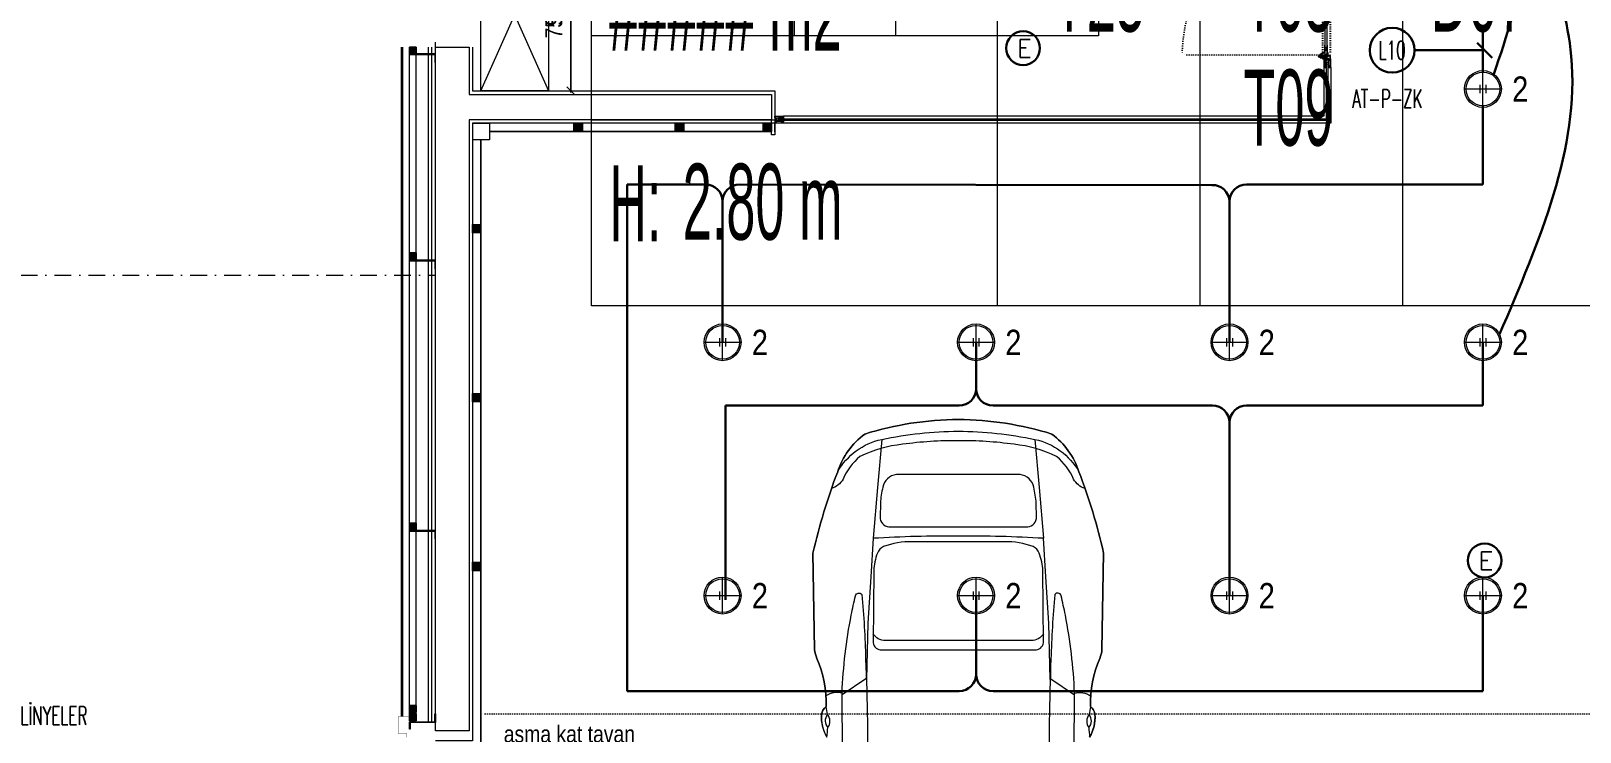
# Model space of a CAD drawing. Extents: x -9058 to 11890, y 0 to 7444.
# Drawn here: x 1526 to 2443, y 2310 to 2725 of the extents above; entities that cross this region are included whole.
import ezdxf
from ezdxf.enums import TextEntityAlignment as Align

# ---------------------------------------------------------------- set-up
doc = ezdxf.new("R2010")
doc.units = 0
doc.header["$LTSCALE"] = 10
doc.header["$MEASUREMENT"] = 0
doc.linetypes.add('DASHDOT', pattern=[1, 0.5, -0.25, 0, -0.25])
doc.linetypes.add('DOT2', pattern=[0.125, 0, -0.125])
doc.layers.get('0').update_dxf_attribs({"color": 9, "lineweight": 9})
for name, color, linetype, lineweight in [('00', 9, 'Continuous', 9), ('04', 9, 'Continuous', 9), ('05', 9, 'Continuous', 9), ('06C', 9, 'Continuous', 9), ('06D', 9, 'Continuous', 9), ('07K', 8, 'Continuous', 9), ('10', 9, 'Continuous', 9), ('14', 9, 'Continuous', 9), ('15', 9, 'Continuous', 9), ('20', 9, 'DOT2', 9), ('21', 9, 'Continuous', 9), ('21_mahal200', 9, 'Continuous', 9), ('21_mahal200 @ 10 (1)', 9, 'Continuous', 9), ('21_mahal200 @ 10 (2)', 9, 'Continuous', 9), ('21_mahal200 @ 20', 9, 'Continuous', 9), ('24', 9, 'DASHDOT', 9), ('31', 9, 'Continuous', 9), ('33', 9, 'BATTING', 9), ('40A', 9, 'Continuous', 9), ('E-ACİL AYDINLATMA KİTİ', 7, 'Continuous', 30), ('E-KABLO', 7, 'Continuous', 30), ('E-LİNYE', 7, 'Continuous', 30), ('E-YAZI', 7, 'Continuous', 30)]:
    doc.layers.add(name, color=color, linetype=linetype, lineweight=lineweight)
doc.styles.add('Arial', font='arial.ttf', dxfattribs={"height": 2.5})
doc.styles.add('E-YAZI', font='txttw.shx')
doc.styles.add('MuuM_TEXT-STANDART', font='ARIALN.TTF')
doc.linetypes.add('BATTING', pattern='A,0.0001,-0.1,[134,ltypeshp.shx,S=0.1,R=0,X=-0.1,Y=0],-0.2,[134,ltypeshp.shx,S=0.1,R=180,X=0.1,Y=0],-0.1', length=0.4001)
doc.dimstyles.new('MuuM_DIM50', dxfattribs={"dimscale": 5, "dimtxt": 2, "dimasz": 1, "dimexe": 1, "dimexo": 1, "dimgap": 1, "dimtad": 1, "dimdec": 1, "dimrnd": 1, "dimdsep": 46, "dimtxsty": 'MuuM_TEXT-STANDART', "dimblk": 'ARCHTICK', "dimcen": 0, "dimdle": 0.2, "dimclrd": 256, "dimclre": 256, "dimclrt": 256, "dimadec": 0, "dimazin": 0, "dimtfac": 5, "dimtdec": 1, "dimtix": 1, "dimtmove": 2, "dimatfit": 3, "dimldrblk": 'DOT', "dimfxl": 5, "dimfxlon": 1, "dimtolj": 1, "dimlwd": -1, "dimlwe": -1, "dimarcsym": 0})
pattern_1 = [(45, (2570.65514, 4846.53629), (0.0883883476, -0.0883883476), []), (315, (2570.65514, 4846.53629), (-0.0883883476, -0.0883883476), [])]
pattern_2 = [(225, (-443.83561, -5283.68798), (-0.0883883476, 0.0883883476), []), (135, (-443.83561, -5283.68798), (0.0883883476, 0.0883883476), [])]

# ---------------------------------------------------------------- blocks, each defined once
blk = doc.blocks.new('p-s-profil')
at = {"layer": '10'}
blk.add_lwpolyline([(9, 15.3), (4.6, 15.3), (4.6, 0.4), (0, 0.4), (0, 0), (5, 0), (5, 14.9), (9, 14.9), (9, 15.3)], dxfattribs=at)
blk.add_lwpolyline([(9, 15.3), (4.6, 15.3), (4.6, 0.4), (0, 0.4), (0, 0), (5, 0), (5, 14.9), (9, 14.9), (9, 15.3)], dxfattribs=at)
blk = doc.blocks.new('p-kutu_profil_40x40')
h = blk.add_hatch(color=256)
h.dxf.hatch_style = 1
h.paths.add_polyline_path([(0, 0), (4, 0), (4, 4), (0, 4)])
h = blk.add_hatch(color=255)
h.dxf.hatch_style = 1
h.paths.add_polyline_path([(0, 0), (4, 0), (4, 4), (0, 4)])
blk.add_lwpolyline([(0, 0), (4, 0), (4, 4), (0, 4)], close=True)
at = {"layer": '10'}
for points in [[(0, 4), (4, 4), (4, 0), (0, 0)], [(0, 4), (4, 4), (4, 0), (0, 0)], [(0, 0), (4, 0), (4, 4), (0, 4)], [(0.3, 3.7), (3.7, 3.7), (3.7, 0.3), (0.3, 0.3)], [(0.3, 3.7), (3.7, 3.7), (3.7, 0.3), (0.3, 0.3)]]:
    blk.add_lwpolyline(points, close=True, dxfattribs=at)
blk = doc.blocks.new('prf-10x10')
h = blk.add_hatch(color=255)
h.dxf.hatch_style = 1
h.paths.add_polyline_path([(-5, -5), (5, -5), (5, 5), (-5, 5)])
at = {"layer": '10'}
blk.add_lwpolyline([(-5, -5), (5, -5), (5, 5), (-5, 5)], close=True, dxfattribs=at)
blk = doc.blocks.new('prs-plan')
for points in [[(-1555, -777.4, 0.155977), (-1420.4, -808.8, 0.222022), (-1375, -782.2, -0.111291), (-1089.2, -837.1, 0.080758), (-1037.3, -850.4), (-465.7, -860, 0.035069), (16.3, -713.9, 0.153936), (239.3, -553.8, 0.073985), (325.1, 0, 0.073985), (239.3, 553.8, 0.153936), (16.3, 713.9, 0.035069), (-465.7, 860), (-1037.3, 850.4, 0.080758), (-1089.2, 837.1, -0.111291), (-1375, 782.2, 0.222022), (-1420.4, 808.8, 0.155977), (-1555, 777.4)], [(-1555, 777.4, -0.153464), (-1422.6, 808.9, -0.231444), (-1375, 782.2, 0.111291), (-1089.2, 837.1, -0.080758), (-1037.3, 850.4), (-465.7, 860, -0.035069), (16.3, 713.9, -0.153936), (239.3, 553.8, -0.073985), (325.1, 0, -0.073985), (239.3, -553.8, -0.153936), (16.3, -713.9, -0.035069), (-465.7, -860), (-1037.3, -850.4, -0.080758), (-1089.2, -837.1, 0.111291), (-1375, -782.2, -0.231444), (-1422.6, -808.9, -0.153464), (-1555, -777.4)], [(-1294.7, 687.7, 0.192613), (-1310.8, 783.2, 0.192613)], [(-84.1, -750.5, -0.178742), (-28.1, -681.8, 0.128631), (105.3, -582, 0.089194), (178.3, -330, 0.036776), (199.5, 0, 0.036776), (178.3, 330, 0.089194), (105.3, 582, 0.128631), (-28.1, 681.8, -0.178742), (-84.1, 750.5)], [(-3666.8, 712.8, 0.101535), (-3803.8, 461.2, 0.52292), (-3740.6, 381, 0.007101), (-2397.4, 617.9, -0.204495), (-2221.7, 691.9), (-1644.4, 685), (-1294.7, 687.7, -0.038718), (-832.6, 633.5, -0.010841), (-718.2, 608.4, -0.648), (-711.3, 570.7, -0.015753), (-1092.1, 548.4, -0.014486), (-1828.8, 538.6, -0.071916), (-1933.3, 566.2), (-2221.7, 691.9)], [(16.3, 713.9, -0.211518), (207.8, 453.3, -0.047818), (256.3, 0, -0.047818), (207.8, -453.3, -0.211518), (16.3, -713.9, -0.211518)], [(-1213.9, -544.2), (-880.1, -536.2), (-607.1, -518.5), (-378.4, -503.6, 0.016855), (-365, 0, 0.016855), (-378.4, 503.6), (-607.1, 518.5), (-880.1, 536.2), (-1213.9, 544.2)], [(-943.1, -504.1, -0.278411), (-984.1, -431.5), (-984.1, 0), (-984.1, 431.5, -0.278411), (-943.1, 504.1)], [(-3666.8, -712.8, -0.101535), (-3803.8, -461.2, -0.52292), (-3740.6, -381, -0.007101), (-2397.4, -617.9, 0.204495), (-2221.7, -691.9), (-1644.4, -685), (-1294.7, -687.7, 0.038718), (-832.6, -633.5, 0.010841), (-718.2, -608.4, 0.648), (-711.3, -570.7, 0.015753), (-1092.1, -548.4, 0.014486), (-1828.8, -538.6, 0.071916), (-1933.3, -566.2), (-2221.7, -691.9)], [(-1294.7, -687.7, -0.192613), (-1310.8, -783.2, -0.192613)]]:
    blk.add_lwpolyline(points, format="xyb")
for points in [[(-1210.5, 548), (-1304.6, 687.6)], [(207.8, 453.3), (-76.7, 479), (-378.4, 503.6)], [(207.8, -453.3), (-76.7, -479), (-378.4, -503.6)], [(-1210.5, -548), (-1304.6, -687.6)]]:
    blk.add_lwpolyline(points)
for points in [[(-1039.1, 0), (-1039.1, -452.2, 0.388823), (-996.4, -504.6), (-570.6, -500.5, 0.078172), (-465.5, -478.7, 0.196108), (-427.3, -443.2, 0.096829), (-398.6, -274.1), (-398.6, 0), (-398.6, 274.1, 0.096829), (-427.3, 443.2, 0.196108), (-465.5, 478.7, 0.078172), (-570.6, 500.5), (-996.4, 504.6, 0.388823), (-1039.1, 452.2)], [(-309.7, 0), (-309.7, -410.9, 0.407574), (-250.3, -462.8), (-171.2, -461.4, 0.03281), (-75.8, -447.1, 0.311096), (0, -366.2), (0, 0), (0, 366.2, 0.311096), (-75.8, 447.1, 0.03281), (-171.2, 461.4), (-250.3, 462.8, 0.407574), (-309.7, 410.9)]]:
    blk.add_lwpolyline(points, format="xyb", close=True)
for centre, radius, start, end in [((-1479.8, 1336.7), 564.3, 262.33426, 268.06139), ((-1458.7, 725.7), 61.9, 53.33997, 130.5245), ((-1461.9, 820), 60, 231.90676, 311.95772), ((-1479.8, 1336.7), 564.3, 275.8996, 280.69871), ((-1479.8, -1336.7), 564.3, 91.93861, 97.66574), ((-1461.9, -820), 60, 48.04228, 128.09324), ((-1458.7, -725.7), 61.9, 229.4755, 306.66003), ((-1479.8, -1336.7), 564.3, 79.30129, 84.1004)]:
    blk.add_arc(centre, radius, start, end)
blk = doc.blocks.new('g-kapı kolu-p')
for points in [[(-5, 0.5), (5, 0.5), (5, 1.5), (-5, 1.5)], [(-2.65, 1.5), (2.65, 1.5), (2.65, 2.41), (-2.65, 2.41)], [(-5, -1.5), (5, -1.5), (5, -0.5), (-5, -0.5)], [(-2.65, -1.5), (2.65, -1.5), (2.65, -2.41), (-2.65, -2.41)]]:
    blk.add_lwpolyline(points, close=True)
for points in [[(11.85, 8.21), (-0.95, 8.21), (-0.95, 2.41), (0.95, 2.41), (0.95, 6.31), (11.85, 6.31), (11.85, 8.21)], [(11.85, -8.21), (-0.95, -8.21), (-0.95, -2.41), (0.95, -2.41), (0.95, -6.31), (11.85, -6.31), (11.85, -8.21)]]:
    blk.add_lwpolyline(points)
blk = doc.blocks.new('k-cambölme-kapı-p')
at = {"layer": '10'}
h = blk.add_hatch(dxfattribs=at)
h.set_pattern_fill('NET', color=256, angle=135, style=0)
h.set_pattern_definition([(135, (3753.7029, 560.85184), (-0.0883883476, -0.0883883476), []), (225, (3753.7029, 560.85184), (0.0883883476, -0.0883883476), [])])
h.paths.add_polyline_path([(2.08, -0.06), (2.08, 0.02), (2.07, 0.04), (2.05, 0.07), (2.01, 0.09), (1.98, 0.1), (1.97, 0.1), (1.97, -0.29), (1.94, -0.29), (1.94, -0.43), (1.88, -0.49), (1.67, -0.49), (1.82, -0.29), (1.73, -0.29), (1.53, -0.5), (1.44, -0.5), (1.62, -0.32), (1.62, -0.29), (1.51, -0.29), (1.34, -0.42), (1.32, -0.44), (1.3, -0.48), (1.29, -0.51), (1.26, -0.57), (1.26, -0.31), (1.32, -0.29), (1.23, -0.29), (1.23, -0.53), (1.23, -0.59), (1.24, -0.62), (1.26, -0.64), (3.47, -0.64), (3.47, -0.58), (3.38, -0.35), (3.38, -0.3), (3.42, -0.25), (3.42, -0.2), (3.38, -0.16), (2.73, -0.16), (2.74, -0.2), (2.91, -0.2, -1), (2.91, -0.25)])
h.paths.add_polyline_path([(2.05, -0.18), (2.05, -0.21), (2.08, -0.23), (2.11, -0.24), (2.15, -0.25), (2.95, -0.27), (2.92, -0.29), (2.55, -0.29), (2.54, -0.31), (2.52, -0.33), (2.5, -0.34), (2.48, -0.34), (2.46, -0.34), (2.44, -0.32), (2.42, -0.3), (2.08, -0.3), (1.99, -0.11), (1.99, -0.07), (2.05, -0.07)], flags=16)
h.paths.add_polyline_path([(2.41, -0.34), (2.51, -0.5), (2.08, -0.5), (2.08, -0.34)], flags=16)
h.paths.add_polyline_path([(2.55, -0.33), (2.89, -0.33), (2.94, -0.33), (3.28, -0.34, 0.166992), (3.34, -0.55), (2.72, -0.55), (2.55, -0.36)], flags=16)
h.paths.add_polyline_path([(3.02, -0.22), (3.02, -0.2), (3.33, -0.2, 0.10606), (3.29, -0.33), (3.01, -0.27)], flags=16)
h = blk.add_hatch(dxfattribs=at)
h.set_pattern_fill('NET', color=256, angle=135, style=0)
h.set_pattern_definition([(45, (474.94443, 2280.71206), (0.0883883476, -0.0883883476), []), (315, (474.94443, 2280.71206), (-0.0883883476, -0.0883883476), [])])
h.paths.add_polyline_path([(87.27, -0.16), (87.26, -0.2), (87.09, -0.2, 1), (87.09, -0.25), (87.92, -0.25), (87.92, -0.01), (87.93, 0.03), (87.96, 0.05), (88, 0.07), (88.03, 0.07), (88.03, -0.29), (88.06, -0.29), (88.06, -0.43), (88.12, -0.49), (88.33, -0.49), (88.18, -0.29), (88.27, -0.29), (88.47, -0.5), (88.56, -0.5), (88.38, -0.32), (88.38, -0.29), (88.49, -0.29), (88.66, -0.42), (88.68, -0.44), (88.7, -0.48), (88.71, -0.51), (88.74, -0.57), (88.74, -0.31), (88.68, -0.29), (88.77, -0.29), (88.77, -0.53), (88.77, -0.59), (88.76, -0.62), (88.74, -0.64), (86.53, -0.64), (86.53, -0.58), (86.62, -0.35), (86.62, -0.3), (86.58, -0.25), (86.58, -0.2), (86.62, -0.16)])
h.paths.add_polyline_path([(87.28, -0.55), (87.45, -0.36), (87.45, -0.33), (87.11, -0.33), (87.06, -0.33), (87.03, -0.31), (86.99, -0.27), (86.98, -0.22), (86.98, -0.2), (86.67, -0.2, -0.292264), (86.66, -0.55)], flags=16)
h.paths.add_polyline_path([(87.48, -0.51), (87.59, -0.51), (87.53, -0.43)], flags=16)
h.paths.add_polyline_path([(87.56, -0.4), (87.69, -0.5), (87.92, -0.5), (87.92, -0.34), (87.59, -0.34)], flags=16)
h.paths.add_polyline_path([(87.62, -0.53), (87.71, -0.62), (87.71, -0.53)], flags=16)
for points in [[(1.97, -0.29), (1.97, 2.13), (2.05, 2.13), (2.05, 2.28, 0.414214), (1.89, 2.44), (0.08, 2.44, 0.414214), (0, 2.36), (0, -2.36, 0.414214), (0.08, -2.44), (2.05, -2.44), (2.05, -2.25), (2.05, -2.23), (2.05, -2.23), (2.05, -2.23), (2.05, -2.23), (2.05, -2.23), (2.05, -0.89)], [(88.03, -0.29), (88.03, 2.13), (87.95, 2.13), (87.95, 2.28, -0.414214), (88.11, 2.44), (89.92, 2.44, -0.414214), (90, 2.36), (90, -2.36, -0.414214), (89.92, -2.44), (87.95, -2.44), (87.95, -2.25), (87.95, -2.23), (87.95, -2.23), (87.95, -2.23), (87.95, -2.23), (87.95, -2.23), (87.95, -0.89)], [(1.51, -0.29), (1.34, -0.42), (1.32, -0.44), (1.3, -0.48), (1.29, -0.51), (1.26, -0.57), (1.26, -0.31), (1.32, -0.29), (1.23, -0.29), (1.23, -0.53), (1.23, -0.59), (1.24, -0.62), (1.26, -0.64), (3.47, -0.64), (3.47, -0.58), (3.38, -0.35), (3.38, -0.3), (3.42, -0.25), (3.42, -0.2), (3.38, -0.16), (2.73, -0.16), (2.74, -0.2), (2.91, -0.2, -1), (2.91, -0.25, -1)], [(88.49, -0.29), (88.66, -0.42), (88.68, -0.44), (88.7, -0.48), (88.71, -0.51), (88.74, -0.57), (88.74, -0.31), (88.68, -0.29), (88.77, -0.29), (88.77, -0.53), (88.77, -0.59), (88.76, -0.62), (88.74, -0.64), (86.53, -0.64), (86.53, -0.58), (86.62, -0.35), (86.62, -0.3), (86.58, -0.25), (86.58, -0.2), (86.62, -0.16), (87.27, -0.16), (87.26, -0.2), (87.09, -0.2, 1), (87.09, -0.25, 1)], [(86.66, -0.55), (87.28, -0.55), (87.45, -0.36), (87.45, -0.33), (87.11, -0.33), (87.06, -0.33), (87.03, -0.31), (86.99, -0.27), (86.98, -0.22), (86.98, -0.2), (86.67, -0.2, 1)]]:
    blk.add_lwpolyline(points, format="xyb", dxfattribs=at)
for points in [[(1.82, 2.27), (0.16, 2.27), (0.16, 2.03), (0.38, 2.03), (0.38, 1.92), (0.22, 1.92), (0.22, 1.16), (0.35, 1.16), (0.35, -0.41), (0.22, -0.41), (0.22, -1.23), (0.36, -1.23), (0.36, -1.38), (0.16, -1.38), (0.16, -2.24), (1.82, -2.24), (1.82, -1.72), (1.62, -1.72), (1.62, -1.58), (1.82, -1.58), (1.82, -1.37), (1.61, -1.37), (1.61, -1.24), (1.74, -1.24), (1.74, -0.85), (1.06, -0.85), (1.06, -0.13), (1.5, -0.13), (1.5, 1.92), (1.57, 2.03), (1.82, 2.03), (1.82, 2.27)], [(0.69, 3.63), (0.69, 2.44)], [(0.69, 2.27), (0.69, -0.24), (1.06, -0.24)], [(1.06, 2.44), (1.06, 2.86)], [(1.06, -0.13), (1.06, 2.27)], [(1.5, 1.92), (1.06, 1.92)], [(1.17, 1.92), (1.17, -0.13)], [(2.91, -0.25), (2.08, -0.06), (2.08, 0.02), (2.07, 0.04), (2.05, 0.07), (2.01, 0.09), (1.98, 0.1), (1.97, 0.1)], [(3.84, 0.88), (2.63, 3.22)], [(4.07, 1.27), (2.67, 3.99)], [(8.14, 0.88), (8.14, 1.27), (4.07, 1.27)], [(5.3, 0.88), (5.3, -0.16)], [(5.5, 1.27), (5.77, 0.97), (5.77, 0.88)], [(5.59, 0.88), (5.59, -0.16)], [(6.76, 1.27), (6.49, 0.97), (6.49, 0.88)], [(6.67, 0.88), (6.67, -0.16)], [(6.96, 0.88), (6.96, -0.16)], [(87.09, -0.25), (87.92, -0.25), (87.92, -0.01), (87.93, 0.03), (87.96, 0.05), (88, 0.07), (88.03, 0.07)], [(88.18, 2.27), (89.84, 2.27), (89.84, 2.03), (89.62, 2.03), (89.62, 1.92), (89.78, 1.92), (89.78, 1.16), (89.65, 1.16), (89.65, -0.41), (89.78, -0.41), (89.78, -1.23), (89.64, -1.23), (89.64, -1.38), (89.84, -1.38), (89.84, -2.24), (88.18, -2.24), (88.18, -1.72), (88.38, -1.72), (88.38, -1.58), (88.18, -1.58), (88.18, -1.37), (88.39, -1.37), (88.39, -1.24), (88.26, -1.24), (88.26, -0.85), (88.94, -0.85), (88.94, -0.13), (88.5, -0.13), (88.5, 1.92), (88.43, 2.03), (88.18, 2.03), (88.18, 2.27)], [(2.05, -0.89), (3.59, -0.89), (3.59, -0.64), (1.23, -0.64), (1.23, -0.29), (1.97, -0.29)], [(1.62, -0.29), (1.62, -0.32), (1.44, -0.5), (1.53, -0.5), (1.73, -0.29)], [(1.82, -0.29), (1.67, -0.49), (1.88, -0.49), (1.94, -0.43), (1.94, -0.29)], [(3.34, -0.55), (2.72, -0.55), (2.55, -0.36), (2.55, -0.33), (2.89, -0.33), (2.94, -0.33)], [(3.28, -0.34), (3.28, -0.34), (2.94, -0.33)], [(3.01, -0.27), (3.02, -0.22), (3.02, -0.2), (3.33, -0.2)], [(3.01, -0.27), (3.29, -0.33), (3.29, -0.33)], [(4.06, -0.16), (4.06, -0.55), (8.14, -0.55)], [(8.14, -0.55), (8.14, -0.16)], [(87.95, -0.89), (86.41, -0.89), (86.41, -0.64), (88.77, -0.64), (88.77, -0.29), (88.03, -0.29)], [(87.59, -0.51), (87.53, -0.43), (87.48, -0.51), (87.59, -0.51)], [(88.18, -0.29), (88.33, -0.49), (88.12, -0.49), (88.06, -0.43), (88.06, -0.29)], [(88.38, -0.29), (88.38, -0.32), (88.56, -0.5), (88.47, -0.5), (88.27, -0.29)]]:
    blk.add_lwpolyline(points, dxfattribs=at)
at = {"layer": '10', "linetype": 'DASHDOT', "ltscale": 0.05}
for points in [[(3.22, 3.63), (0.2, 3.63)], [(1.71, 2.14), (1.71, 4.9)], [(6.13, 1.44), (6.13, -0.55)]]:
    blk.add_lwpolyline(points, dxfattribs=at)
at = {"layer": '10'}
for points in [[(1.99, -0.07), (2.05, -0.07), (2.05, -0.18), (2.05, -0.21), (2.08, -0.23), (2.11, -0.24), (2.15, -0.25), (2.95, -0.27), (2.92, -0.29), (2.55, -0.29), (2.54, -0.31), (2.52, -0.33), (2.5, -0.34), (2.48, -0.34), (2.46, -0.34), (2.44, -0.32), (2.42, -0.3), (2.08, -0.3), (1.99, -0.11)], [(2.08, -0.5), (2.08, -0.34), (2.41, -0.34), (2.51, -0.5), (2.51, -0.5)], [(87.92, -0.5), (87.92, -0.34), (87.59, -0.34), (87.56, -0.4), (87.69, -0.5)], [(87.62, -0.53), (87.71, -0.53), (87.71, -0.62)]]:
    blk.add_lwpolyline(points, close=True, dxfattribs=at)
blk.add_circle((1.71, 3.65), 1.02, dxfattribs=at)
for centre, start, end in [((3.6, -0.37), 176.14303, 214.06492), ((3.6, -0.37), 148.89788, 173.11441), ((86.4, -0.37), 325.93508, 31.10212)]:
    blk.add_arc(centre, 0.322, start, end, dxfattribs=at)
at = {"layer": '15', "linetype": 'DOT2'}
blk.add_lwpolyline([(2.48, 0.36), (2.48, 85.36)], dxfattribs=at)
at = {"layer": '15'}
blk.add_lwpolyline([(2.58, 0.88), (87.42, 0.88), (87.52, 0.78), (87.52, -0.05), (87.42, -0.16), (2.58, -0.16), (2.58, -0.16), (2.48, -0.05), (2.48, 0.78), (2.58, 0.88)], dxfattribs=at)
at = {"layer": '15', "linetype": 'DOT2'}
blk.add_arc((2.48, 0.36), 85.04, 0, 90, dxfattribs=at)
at = {"layer": '20'}
for p, q in [((87.95, 2.43), (2.05, 2.43)), ((87.95, 2.13), (2.05, 2.13)), ((87.95, -2.23), (2.05, -2.23)), ((87.95, -2.44), (2.05, -2.44))]:
    blk.add_line(p, q, dxfattribs=at)
at = {"layer": '06C', "xscale": -1}
blk.add_blockref('g-kapı kolu-p', (79.64, 0.38), dxfattribs=at)
blk = doc.blocks.new('0a_roomno2')
blk.add_lwpolyline([(30, -16), (0, -16), (0, 0), (30, 0)], close=True)
for points in [[(0, 0), (30, 0)], [(0, -5), (30, -5)], [(12, -5), (12, -16)], [(18, -5), (18, -16)], [(24, -5), (24, -16)], [(12, -10.5), (0, -10.5)]]:
    blk.add_lwpolyline(points)
at = {"layer": '40A'}
blk.add_lwpolyline([(0, 0), (30, 0)], dxfattribs=at)
at = {"style": 'MuuM_TEXT-STANDART', "width": 0.6}
blk.add_text('H:', height=2.25, dxfattribs=at).set_placement((0.525, -12.962), align=Align.MIDDLE_LEFT)
at = {"style": 'Arial'}
blk.add_attdef('ODANO', (0, 1.505), '', height=3, dxfattribs=at)
blk.add_attdef('MEKANADI', text='', height=3, dxfattribs=at).set_placement((0.525, -4.75), align=Align.BOTTOM_LEFT)
at = {"style": 'MuuM_TEXT-STANDART', "width": 0.6}
for tag, p in [('YER01', (15, -7)), ('TAVAN01', (20.625, -7)), ('DUVAR01', (26.25, -7)), ('YER02', (15, -10.375)), ('TAVAN02', (20.625, -10.375)), ('DUVAR02', (26.25, -10.375)), ('YER03', (15, -13.75)), ('TAVAN03', (20.625, -13.75)), ('DUVAR03', (26.25, -13.75))]:
    blk.add_attdef(tag, text='', height=2.25, dxfattribs=at).set_placement(p, align=Align.MIDDLE_CENTER)
at = {"style": 'MuuM_TEXT-STANDART'}
blk.add_attdef('M2', text='', height=2.25, dxfattribs=at).set_placement((1.323, -7.805), align=Align.MIDDLE_LEFT)
at = {"style": 'MuuM_TEXT-STANDART', "width": 0.6}
blk.add_attdef('TEMIZTAVANYUKSEKLIGI', text='', height=2.25, dxfattribs=at).set_placement((2.7, -13.162), align=Align.MIDDLE_LEFT)
blk = doc.blocks.new('*U640')
at = {"layer": '21_mahal200 @ 10 (1)'}
ref = blk.add_blockref('0a_roomno2', (1857.47, 2882.62), dxfattribs=dict(at, xscale=10, yscale=10, zscale=10))
ref.add_attrib('ODANO', ' PRS-ZK-12', (1857.47, 2900.17), dxfattribs={"layer": '0', "height": 30, "style": 'Arial'})
ref.add_attrib('MEKANADI', 'SER.DAN.ODASI', dxfattribs={"layer": '0', "height": 30, "style": 'Arial', "width": 0.8}).set_placement((1862.72, 2837.62), align=Align.BOTTOM_LEFT)
ref.add_attrib('M2', '##### m2', dxfattribs={"layer": '0', "height": 22.5, "style": 'MuuM_TEXT-STANDART', "width": 0.6}).set_placement((1862.72, 2809.5), align=Align.MIDDLE_LEFT)
ref.add_attrib('TEMIZTAVANYUKSEKLIGI', '2.80 m', dxfattribs={"layer": '0', "height": 22.5, "style": 'MuuM_TEXT-STANDART', "width": 0.6}).set_placement((1884.47, 2753.5), align=Align.MIDDLE_LEFT)
ref.add_attrib('YER01', 'Y25', dxfattribs={"layer": '0', "height": 22.5, "style": 'MuuM_TEXT-STANDART', "width": 0.6}).set_placement((2007.47, 2815.12), align=Align.MIDDLE_CENTER)
ref.add_attrib('TAVAN01', 'T05', dxfattribs={"layer": '0', "height": 22.5, "style": 'MuuM_TEXT-STANDART', "width": 0.6}).set_placement((2063.72, 2815.12), align=Align.MIDDLE_CENTER)
ref.add_attrib('DUVAR01', 'D07', dxfattribs={"layer": '0', "height": 22.5, "style": 'MuuM_TEXT-STANDART', "width": 0.6}).set_placement((2119.97, 2815.12), align=Align.MIDDLE_CENTER)
ref.add_attrib('TAVAN02', 'T09', dxfattribs={"layer": '0', "height": 22.5, "style": 'MuuM_TEXT-STANDART', "width": 0.6}).set_placement((2063.72, 2781.37), align=Align.MIDDLE_CENTER)
at = {"layer": '21_mahal200 @ 10 (2)'}
ref = blk.add_blockref('0a_roomno2', (1857.47, 2882.62), dxfattribs=dict(at, xscale=10, yscale=10, zscale=10))
ref.add_attrib('ODANO', ' PRS-ZK-12', (1857.47, 2900.17), dxfattribs={"layer": '0', "height": 30, "style": 'Arial'})
ref.add_attrib('MEKANADI', 'SER.DAN.ODASI', dxfattribs={"layer": '0', "height": 30, "style": 'Arial', "width": 0.8}).set_placement((1862.72, 2837.62), align=Align.BOTTOM_LEFT)
ref.add_attrib('M2', '##### m2', dxfattribs={"layer": '0', "height": 22.5, "style": 'MuuM_TEXT-STANDART', "width": 0.6}).set_placement((1862.72, 2809.5), align=Align.MIDDLE_LEFT)
ref.add_attrib('TEMIZTAVANYUKSEKLIGI', '2.80 m', dxfattribs={"layer": '0', "height": 22.5, "style": 'MuuM_TEXT-STANDART', "width": 0.6}).set_placement((1884.47, 2753.5), align=Align.MIDDLE_LEFT)
ref.add_attrib('YER01', 'Y25', dxfattribs={"layer": '0', "height": 22.5, "style": 'MuuM_TEXT-STANDART', "width": 0.6}).set_placement((2007.47, 2815.12), align=Align.MIDDLE_CENTER)
ref.add_attrib('TAVAN01', 'T05', dxfattribs={"layer": '0', "height": 22.5, "style": 'MuuM_TEXT-STANDART', "width": 0.6}).set_placement((2063.72, 2815.12), align=Align.MIDDLE_CENTER)
ref.add_attrib('DUVAR01', 'D07', dxfattribs={"layer": '0', "height": 22.5, "style": 'MuuM_TEXT-STANDART', "width": 0.6}).set_placement((2119.97, 2815.12), align=Align.MIDDLE_CENTER)
ref.add_attrib('TAVAN02', 'T09', dxfattribs={"layer": '0', "height": 22.5, "style": 'MuuM_TEXT-STANDART', "width": 0.6}).set_placement((2063.72, 2781.37), align=Align.MIDDLE_CENTER)
at = {"layer": '21_mahal200 @ 20'}
ref = blk.add_blockref('0a_roomno2', (1857.47, 2882.62), dxfattribs=dict(at, xscale=20, yscale=20, zscale=20))
ref.add_attrib('ODANO', ' PRS-ZK-12', (1857.47, 2917.72), dxfattribs={"layer": '0', "height": 60, "style": 'Arial'})
ref.add_attrib('MEKANADI', 'SER.DAN.ODASI', dxfattribs={"layer": '0', "height": 60, "style": 'Arial', "width": 0.8}).set_placement((1867.97, 2792.62), align=Align.BOTTOM_LEFT)
ref.add_attrib('M2', '##### m2', dxfattribs={"layer": '0', "height": 45, "style": 'MuuM_TEXT-STANDART', "width": 0.6}).set_placement((1867.97, 2736.37), align=Align.MIDDLE_LEFT)
ref.add_attrib('TEMIZTAVANYUKSEKLIGI', '2.80 m', dxfattribs={"layer": '0', "height": 45, "style": 'MuuM_TEXT-STANDART', "width": 0.6}).set_placement((1911.47, 2624.38), align=Align.MIDDLE_LEFT)
ref.add_attrib('YER01', 'Y25', dxfattribs={"layer": '0', "height": 45, "style": 'MuuM_TEXT-STANDART', "width": 0.6}).set_placement((2157.47, 2747.62), align=Align.MIDDLE_CENTER)
ref.add_attrib('TAVAN01', 'T05', dxfattribs={"layer": '0', "height": 45, "style": 'MuuM_TEXT-STANDART', "width": 0.6}).set_placement((2269.97, 2747.62), align=Align.MIDDLE_CENTER)
ref.add_attrib('DUVAR01', 'D07', dxfattribs={"layer": '0', "height": 45, "style": 'MuuM_TEXT-STANDART', "width": 0.6}).set_placement((2382.47, 2747.62), align=Align.MIDDLE_CENTER)
ref.add_attrib('TAVAN02', 'T09', dxfattribs={"layer": '0', "height": 45, "style": 'MuuM_TEXT-STANDART', "width": 0.6}).set_placement((2269.97, 2680.12), align=Align.MIDDLE_CENTER)
blk = doc.blocks.new('AKS')
at = {"layer": '24', "ltscale": 2}
blk.add_lwpolyline([(1077.4, 2565.87), (1745.06, 2565.87)], dxfattribs=at)
blk = doc.blocks.new('zazazas')
at = {"layer": '05'}
for points in [[(1478.24, 2878.15), (1518.24, 2878.15), (1518.24, 2788.15), (1478.24, 2788.15)], [(1478.24, 2788.15), (1518.24, 2788.15), (1518.24, 2698.15), (1478.24, 2698.15)]]:
    blk.add_lwpolyline(points, close=True, dxfattribs=at)
for points in [[(1478.24, 2878.15), (1518.24, 2788.15)], [(1518.24, 2878.15), (1478.24, 2788.15)], [(1478.24, 2788.15), (1518.24, 2698.15)], [(1478.24, 2698.15), (1518.24, 2788.15)]]:
    blk.add_lwpolyline(points, dxfattribs=at)
blk = doc.blocks.new('_ArchTick')
at = {"color": 0, "linetype": 'ByBlock', "const_width": 0.15}
blk.add_lwpolyline([(-0.5, -0.5), (0.5, 0.5)], dxfattribs=at)
blk = doc.blocks.new('*D384')
at = {"transparency": 16777216}
for p, q in [((1837.06, 2779.95), (1850.28, 2779.95)), ((1845.28, 2780.95), (1845.28, 2688.95)), ((1837.06, 2689.95), (1850.28, 2689.95))]:
    blk.add_line(p, q, dxfattribs=at)
at = {"transparency": 16777216, "xscale": 5, "yscale": 5, "zscale": 5}
for p, rotation in [((1845.28, 2779.95), 90), ((1845.28, 2689.95), 270)]:
    blk.add_blockref('_ArchTick', p, dxfattribs=dict(at, rotation=rotation))
at = {"transparency": 16777216, "insert": (1835.18, 2734.95), "char_height": 10, "attachment_point": 5, "rotation": 90, "style": 'MuuM_TEXT-STANDART'}
blk.add_mtext('\\A1;90', dxfattribs=at)
blk = doc.blocks.new('_Dot')
at = {"color": 0, "linetype": 'ByBlock', "lineweight": -2}
blk.add_line((-0.5, 0), (-1, 0), dxfattribs=at)
at = {"color": 0, "linetype": 'ByBlock', "const_width": 0.5}
blk.add_lwpolyline([(-0.25, 0, 1), (0.25, 0, 1)], format="xyb", close=True, dxfattribs=at)
blk = doc.blocks.new('DOT')
at = {"color": 0, "linetype": 'ByBlock'}
blk.add_line((-0.5, 0), (-1, 0), dxfattribs=at)
at = {"color": 0, "linetype": 'ByBlock', "const_width": 0.5}
blk.add_lwpolyline([(-0.25, 0, 1), (0.25, 0, 1)], format="xyb", close=True, dxfattribs=at)
blk = doc.blocks.new('*D385')
at = {"transparency": 16777216}
for p, q in [((1860.28, 2764.87), (1840.28, 2764.87)), ((1845.28, 2688.95), (1845.28, 2765.87)), ((1837.06, 2689.95), (1850.28, 2689.95))]:
    blk.add_line(p, q, dxfattribs=at)
at = {"transparency": 16777216, "xscale": 5, "yscale": 5, "zscale": 5}
for p, rotation in [((1845.28, 2764.87), 90), ((1845.28, 2689.95), 270)]:
    blk.add_blockref('_ArchTick', p, dxfattribs=dict(at, rotation=rotation))
at = {"transparency": 16777216, "insert": (1835.2, 2727.41), "char_height": 10, "attachment_point": 5, "rotation": 90, "style": 'MuuM_TEXT-STANDART'}
blk.add_mtext('\\A1;75', dxfattribs=at)
blk = doc.blocks.new('100_ACİL AYDINLATMA KİTİ')
at = {"layer": 'E-ACİL AYDINLATMA KİTİ', "color": 3}
blk.add_circle((0, 0), 1.25, dxfattribs=at)
at = {"layer": 'E-ACİL AYDINLATMA KİTİ', "color": 3, "style": 'E-YAZI'}
blk.add_text('E', height=1.34, dxfattribs=at).set_placement((-0.45, -0.69))
blk = doc.blocks.new('0_downlight')
for p, q in [((0, -10.9), (0, 10.9)), ((-10.9, 0), (10.9, 0)), ((-1.75, 2.5), (-1.75, -2.5)), ((-1.75, 0), (1.75, 0)), ((1.75, 2.5), (1.75, -2.5))]:
    blk.add_line(p, q)
for radius in [10.9, 10]:
    blk.add_circle((0, 0), radius)

msp = doc.modelspace()

# ---------------------------------------------------------------- hatches: boundary and pattern name
at = {"layer": '10'}
h = msp.add_hatch(dxfattribs=at)
h.set_pattern_fill('NET', color=256, angle=315, style=0)
h.set_pattern_definition([(225, (-468.61521, -5289.45106), (-0.0883883476, 0.0883883476), []), (135, (-468.61521, -5289.45106), (0.0883883476, 0.0883883476), [])])
h.paths.add_polyline_path([(2291.86, 2709.01), (2292.93, 2709.01), (2292.93, 2708.83), (2291.86, 2708.83)])
h = msp.add_hatch(dxfattribs=at)
h.set_pattern_fill('NET', color=256, angle=315, style=0)
h.set_pattern_definition([(225, (-447.56281, -5291.9071), (-0.0883883476, 0.0883883476), []), (135, (-447.56281, -5291.9071), (0.0883883476, 0.0883883476), [])])
h.paths.add_polyline_path([(2292.12, 2705.56), (2292.43, 2705.56), (2292.43, 2704.52), (2292.12, 2704.52)])
h = msp.add_hatch(dxfattribs=at)
h.set_pattern_fill('NET', color=256, angle=315, style=0)
h.set_pattern_definition([(225, (-447.56281, -5285.39796), (-0.0883883476, 0.0883883476), []), (135, (-447.56281, -5285.39796), (0.0883883476, 0.0883883476), [])])
h.paths.add_polyline_path([(2293.47, 2705.56), (2293.76, 2705.56), (2293.76, 2704.52), (2293.47, 2704.52)])
h = msp.add_hatch(dxfattribs=at)
h.set_pattern_fill('NET', color=256, angle=315, style=0)
h.set_pattern_definition(pattern_2)
h.paths.add_polyline_path([(2292.07, 2704.39), (2292.07, 2704.33), (2291.96, 2704.3), (2291.91, 2704.3), (2291.91, 2704.32), (2291.79, 2704.32), (2291.79, 2704.03), (2291.91, 2704.03), (2291.91, 2704.07), (2292.07, 2704.02), (2292.06, 2703.94), (2292.43, 2703.76), (2292.43, 2703.87), (2292.39, 2703.87), (2292.2, 2704.03, 0.2599), (2292.43, 2704.11), (2292.43, 2704.36, 0.382682)])
h.paths.add_polyline_path([(2292.19, 2704.15), (2292.19, 2704.34, -2.16717)], flags=16)
h = msp.add_hatch(dxfattribs=at)
h.set_pattern_fill('NET', color=256, angle=315, style=0)
h.set_pattern_definition(pattern_2)
h.paths.add_polyline_path([(2293.83, 2704.39), (2293.83, 2704.33), (2293.94, 2704.3), (2293.99, 2704.3), (2293.99, 2704.32), (2294.11, 2704.32), (2294.11, 2704.03), (2293.99, 2704.03), (2293.99, 2704.07), (2293.83, 2704.02), (2293.84, 2703.94), (2293.47, 2703.76), (2293.47, 2703.87), (2293.51, 2703.87), (2293.71, 2704.03, -0.2599), (2293.47, 2704.11), (2293.47, 2704.36, -0.382682)])
h.paths.add_polyline_path([(2293.71, 2704.15), (2293.71, 2704.34, 2.16717)], flags=16)
h = msp.add_hatch(dxfattribs=at)
h.set_pattern_fill('NET', color=256, angle=495, style=0)
h.set_pattern_definition([(45, (2574.38233, 4854.75541), (0.0883883476, -0.0883883476), []), (315, (2574.38233, 4854.75541), (-0.0883883476, -0.0883883476), [])])
h.paths.add_polyline_path([(1969.38, 2673.78), (1969.38, 2673.47), (1970.42, 2673.47), (1970.42, 2673.78)])
h = msp.add_hatch(dxfattribs=at)
h.set_pattern_fill('NET', color=256, angle=495, style=0)
h.set_pattern_definition([(45, (2574.38233, 4848.24627), (0.0883883476, -0.0883883476), []), (315, (2574.38233, 4848.24627), (-0.0883883476, -0.0883883476), [])])
h.paths.add_polyline_path([(1969.38, 2672.43), (1969.38, 2672.14), (1970.42, 2672.14), (1970.42, 2672.43)])
h = msp.add_hatch(dxfattribs=at)
h.set_pattern_fill('NET', color=256, angle=495, style=0)
h.set_pattern_definition(pattern_1)
h.paths.add_polyline_path([(1970.55, 2673.83), (1970.61, 2673.83), (1970.65, 2673.94), (1970.65, 2673.98), (1970.62, 2673.98), (1970.62, 2674.11), (1970.91, 2674.11), (1970.91, 2673.98), (1970.88, 2673.98), (1970.92, 2673.83), (1971.01, 2673.84), (1971.18, 2673.47), (1971.07, 2673.47), (1971.07, 2673.51), (1970.91, 2673.7, -0.2599), (1970.83, 2673.47), (1970.59, 2673.47, -0.382682)])
h.paths.add_polyline_path([(1970.79, 2673.71), (1970.6, 2673.71, 2.16717)], flags=16)
h = msp.add_hatch(dxfattribs=at)
h.set_pattern_fill('NET', color=256, angle=495, style=0)
h.set_pattern_definition(pattern_1)
h.paths.add_polyline_path([(1970.55, 2672.06), (1970.61, 2672.06), (1970.65, 2671.96), (1970.65, 2671.91), (1970.62, 2671.91), (1970.62, 2671.79), (1970.91, 2671.79), (1970.91, 2671.91), (1970.88, 2671.91), (1970.92, 2672.06), (1971.01, 2672.05), (1971.18, 2672.43), (1971.07, 2672.43), (1971.07, 2672.38), (1970.91, 2672.19, 0.2599), (1970.83, 2672.43), (1970.59, 2672.43, 0.382682)])
h.paths.add_polyline_path([(1970.79, 2672.19), (1970.6, 2672.19, -2.16717)], flags=16)

# ---------------------------------------------------------------- linework, layer by layer
at = {"layer": '00'}
msp.add_lwpolyline([(1785.06, 2687.95), (1964.04, 2687.95), (1964.04, 2672.95), (1785.06, 2672.95), (1785.06, 2311.12), (1765.06, 2311.12), (1765.06, 2715.87), (1785.06, 2715.87), (1785.06, 2687.95)], close=True, dxfattribs=at)
at = {"layer": '06D'}
for p, q in [((2290.95, 2703.94), (2290.95, 2674.95)), ((2294.95, 2703.94), (2294.95, 2670.95)), ((2294.95, 2670.95), (1971, 2670.95)), ((2290.95, 2674.95), (1971.02, 2674.95))]:
    msp.add_line(p, q, dxfattribs=at)
for points in [[(1749.76, 2317.02), (1749.76, 2715.87)], [(1753.76, 2317.02), (1753.76, 2715.87)], [(1761.06, 2316.42), (1761.06, 2715.87)], [(1765.06, 2316.02), (1765.06, 2718.79)]]:
    msp.add_lwpolyline(points, dxfattribs=at)
at = {"layer": '10'}
for points in [[(1745.06, 2319.53), (1745.06, 2715.87)], [(1745.76, 2319.53), (1745.76, 2715.87)], [(2291.38, 2706.18), (2291.38, 2706.34), (2291.15, 2706.34), (2291.15, 2704.14), (2291.38, 2704.14), (2291.38, 2704.44), (2291.92, 2704.44), (2291.92, 2706.34)], [(2291.86, 2708.83), (2291.86, 2709.01), (2292.93, 2709.01)], [(2292.12, 2706.93), (2293.76, 2706.93)], [(2292.45, 2705.56), (2292.12, 2705.56)], [(2292.93, 2708.83), (2292.93, 2709.01)], [(2293.45, 2705.56), (2293.76, 2705.56)], [(2294.79, 2704.09), (2294.34, 2704.09), (2294.34, 2704.41), (2294.05, 2704.41), (2294.05, 2704.49), (2293.83, 2704.39), (2293.83, 2704.33), (2293.94, 2704.3), (2293.99, 2704.3), (2293.99, 2704.32), (2294.24, 2704.32), (2294.24, 2704.03), (2293.99, 2704.03), (2293.99, 2704.07), (2293.83, 2704.02), (2293.84, 2703.94), (2294.95, 2703.94), (2294.95, 2708.9)], [(2291.79, 2704.3), (2291.79, 2704.03)], [(2292.07, 2703.93), (2292.43, 2703.76)], [(2292.12, 2704.52), (2292.12, 2704.52), (2292.45, 2704.52)], [(2292.2, 2704.03), (2292.39, 2703.87), (2292.43, 2703.87)], [(2294.05, 2704.49), (2294.05, 2704.52), (2293.45, 2704.52)], [(2293.71, 2704.03), (2293.51, 2703.87), (2293.47, 2703.87)], [(2293.84, 2703.94), (2293.47, 2703.76)], [(2294.11, 2704.32), (2294.11, 2704.03)], [(1787.06, 2670.95), (1797.06, 2670.95), (1797.06, 2660.95), (1787.06, 2660.95)], [(1966.04, 2670.95), (1966.04, 2663.95), (1964.04, 2663.95), (1964.04, 2672.95)], [(1970.85, 2671.11), (1970.85, 2671.55), (1970.54, 2671.55), (1970.54, 2671.84), (1970.45, 2671.84), (1970.55, 2672.06), (1970.61, 2672.06), (1970.65, 2671.96), (1970.65, 2671.91), (1970.62, 2671.91), (1970.62, 2671.66), (1970.91, 2671.66), (1970.91, 2671.91), (1970.88, 2671.91), (1970.92, 2672.06), (1971.01, 2672.05), (1971, 2670.95), (1966.04, 2670.95)], [(1966.04, 2665.75), (1966.04, 2670.95)], [(1968.76, 2674.52), (1968.6, 2674.52), (1968.6, 2674.75), (1970.8, 2674.75), (1970.8, 2674.52), (1970.5, 2674.52), (1970.5, 2673.98), (1968.6, 2673.98)], [(1969.38, 2673.45), (1969.38, 2673.78)], [(1969.38, 2672.45), (1969.38, 2672.14)], [(1970.42, 2673.78), (1970.42, 2673.78), (1970.42, 2673.45)], [(1970.45, 2671.84), (1970.42, 2671.84), (1970.42, 2672.45)], [(1970.62, 2671.79), (1970.91, 2671.79)], [(1970.64, 2674.11), (1970.91, 2674.11)], [(1970.91, 2673.7), (1971.07, 2673.51), (1971.07, 2673.47)], [(1970.91, 2672.19), (1971.07, 2672.38), (1971.07, 2672.43)], [(1971.01, 2672.05), (1971.18, 2672.43)], [(1971.02, 2673.83), (1971.18, 2673.47)], [(1765.06, 2302.82), (1792.06, 2302.82), (1792.06, 2660.95)], [(1765.06, 2302.62), (1792.26, 2302.62), (1792.26, 2660.95)], [(1964.04, 2665.95), (1797.06, 2665.95)], [(1964.04, 2665.75), (1797.06, 2665.75)]]:
    msp.add_lwpolyline(points, dxfattribs=at)
for points in [[(2293.93, 2708.83), (2293.4, 2708.83), (2293.4, 2709.01), (2293.27, 2709.01), (2293.27, 2708.83), (2291.62, 2708.83), (2291.62, 2709.01), (2291.19, 2709.01), (2291.19, 2708.89), (2290.95, 2708.89), (2290.95, 2703.93), (2292.07, 2703.93), (2292.07, 2704.03), (2291.89, 2704.07), (2291.89, 2704.02), (2291.52, 2704.02), (2291.52, 2704.3), (2292.07, 2704.3), (2292.07, 2704.45), (2292.12, 2704.49), (2292.12, 2707.74), (2292.41, 2707.81), (2292.41, 2708.11), (2291.81, 2708.11), (2291.81, 2708.43), (2293.93, 2708.43)], [(2291.97, 2706.98), (2291.97, 2707.66), (2291.27, 2707.66), (2291.23, 2707.73), (2291.15, 2707.73), (2291.15, 2706.93), (2291.29, 2706.93), (2291.34, 2706.98)], [(1966.11, 2671.97), (1966.11, 2672.5), (1965.93, 2672.5), (1965.93, 2672.63), (1966.11, 2672.63), (1966.11, 2674.28), (1965.93, 2674.28), (1965.93, 2674.71), (1966.05, 2674.71), (1966.05, 2674.95), (1971.02, 2674.95), (1971.02, 2673.83), (1970.92, 2673.83), (1970.87, 2674.01), (1970.92, 2674.01), (1970.92, 2674.38), (1970.64, 2674.38), (1970.64, 2673.83), (1970.49, 2673.83), (1970.45, 2673.78), (1967.21, 2673.78), (1967.14, 2673.49), (1966.83, 2673.49), (1966.83, 2674.09), (1966.51, 2674.09), (1966.51, 2671.97)]]:
    msp.add_lwpolyline(points, close=True, dxfattribs=at)
for points in [[(2291.92, 2706.34), (2291.51, 2706.34), (2291.51, 2706.18, -1), (2291.38, 2706.18, 1)], [(2293.76, 2704.52), (2293.76, 2707.78, 0.414214), (2293.43, 2708.11), (2292.41, 2708.11)], [(2294.05, 2704.41), (2294.63, 2704.52, 0.833203), (2294.63, 2704.84, 0.447088)], [(2294.63, 2704.84), (2294.18, 2704.84, -0.414214), (2294.07, 2704.94), (2294.07, 2708.19), (2294.8, 2708.19)], [(2294.95, 2708.9), (2294.8, 2708.9), (2294.8, 2708.56), (2294.33, 2708.56, 1), (2294.33, 2708.36)], [(2294.33, 2708.36, 0.305404), (2294.45, 2708.44, 5.773092)], [(2294.45, 2708.44), (2294.8, 2708.44), (2294.8, 2704.13), (2294.84, 2704.13, -0.561743), (2294.84, 2704.04, -0.595966), (2294.79, 2704.09, 2.204878)], [(2292.19, 2704.34), (2292.19, 2704.15, 1)], [(2293.71, 2704.34), (2293.71, 2704.15, -1)], [(1966.5, 2671.45), (1966.5, 2671.09), (1970.82, 2671.09), (1970.82, 2671.06, 0.561743), (1970.9, 2671.05, 0.595966), (1970.85, 2671.11, -2.204878)], [(1970.11, 2671.27), (1970.11, 2671.72, 0.414214), (1970, 2671.82), (1966.75, 2671.82), (1966.75, 2671.09)], [(1970.42, 2672.14), (1967.16, 2672.14, -0.414214), (1966.83, 2672.46), (1966.83, 2673.49)], [(1968.6, 2673.98), (1968.6, 2674.39), (1968.76, 2674.39, 1), (1968.76, 2674.52, -1)], [(1970.54, 2671.84), (1970.42, 2671.27, -0.833203), (1970.11, 2671.27, -0.447088)], [(1970.6, 2673.71), (1970.79, 2673.71, -1)], [(1970.6, 2672.19), (1970.79, 2672.19, 1)]]:
    msp.add_lwpolyline(points, format="xyb", dxfattribs=at)
at = {"layer": '10', "const_width": 0.2}
msp.add_lwpolyline([(1748.08, 2307.17), (1748.08, 2309.53), (1745.06, 2309.53), (1743.06, 2309.53), (1743.06, 2319.53), (1749.76, 2319.53), (1749.76, 2324.02)], dxfattribs=at)
at = {"layer": '10'}
for centre, radius, start, end in [((2292.23, 2704.17), 0.273, 35.97376, 126.42893), ((2292.27, 2704.24), 0.125, 229.54015, 130.45985), ((2292.25, 2704.28), 0.253, 258.66756, 324.12581), ((2293.67, 2704.17), 0.273, 53.57107, 144.02624), ((2293.66, 2704.28), 0.253, 215.87419, 281.33244), ((2293.63, 2704.24), 0.125, 49.54015, 310.45985), ((1970.77, 2673.67), 0.273, 143.57107, 234.02624), ((1970.77, 2672.23), 0.273, 125.97376, 216.42893), ((1970.7, 2673.63), 0.125, 139.54015, 40.45985), ((1970.7, 2672.27), 0.125, 319.54015, 220.45985), ((1970.66, 2673.65), 0.253, 305.87419, 11.33244), ((1970.66, 2672.24), 0.253, 348.66756, 54.12581)]:
    msp.add_arc(centre, radius, start, end, dxfattribs=at)
at = {"layer": '14'}
msp.add_lwpolyline([(1787.06, 2715.87), (1787.06, 2689.95), (1966.04, 2689.95), (1966.04, 2670.95), (1787.06, 2670.95), (1787.06, 2305.13), (1765.06, 2305.13)], dxfattribs=at)
at = {"layer": '15'}
for p, q in [((2292.45, 2673.45), (2292.45, 2706.93)), ((2293.45, 2672.45), (2293.45, 2706.93)), ((1968.01, 2673.45), (2292.45, 2673.45)), ((2293.45, 2672.45), (1968.01, 2672.45))]:
    msp.add_line(p, q, dxfattribs=at)
at = {"layer": '20'}
msp.add_lwpolyline([(3897.86, 2321.12), (1792.26, 2321.12)], dxfattribs=at)
at = {"layer": '33', "ltscale": 0.2, "flags": 128}
msp.add_lwpolyline([(1763.06, 2316.42), (1763.06, 2715.87)], dxfattribs=at)
at = {"layer": 'E-KABLO', "color": 6}
for p, q in [((2385.06, 2728.68), (2385.06, 2701.12)), ((2385.06, 2681.12), (2385.06, 2634.59)), ((1925.02, 2634.59), (1878.58, 2634.59)), ((1878.58, 2634.59), (1878.58, 2334.57)), ((2224.67, 2634.22), (1945.1, 2634.59)), ((2385.06, 2634.59), (2245.1, 2634.59)), ((1935.06, 2541.12), (1935.06, 2624.55)), ((2235.06, 2541.12), (2235.06, 2624.55)), ((2085.06, 2541.12), (2085.06, 2513.64)), ((2385.06, 2541.12), (2385.06, 2503.6)), ((1936.81, 2388.62), (1936.81, 2503.6)), ((1936.81, 2503.6), (2075.02, 2503.6)), ((2046.1, 2503.6), (2075.02, 2503.6)), ((2095.1, 2503.6), (2225.02, 2503.6)), ((2385.06, 2503.6), (2245.1, 2503.6)), ((2235.06, 2391.12), (2235.06, 2493.57)), ((2085.06, 2391.12), (2085.06, 2344.61)), ((2385.06, 2391.12), (2385.06, 2334.57)), ((2075.02, 2334.57), (1878.58, 2334.57)), ((2095.1, 2334.57), (2385.06, 2334.57))]:
    msp.add_line(p, q, dxfattribs=at)
for centre, start, end in [((1925.02, 2624.55), 0, 90), ((1945.1, 2624.55), 90, 180), ((2225.03, 2624.19), 2.0265, 92.0265), ((2245.1, 2624.55), 90, 180), ((2075.02, 2513.64), 270, 0), ((2095.1, 2513.64), 180, 270), ((2225.02, 2493.57), 0, 90), ((2245.1, 2493.57), 90, 180), ((2075.02, 2344.61), 270, 0), ((2095.1, 2344.61), 180, 270)]:
    msp.add_arc(centre, 10.04, start, end, dxfattribs=at)
for points in [[(2391.56, 2699.87), (2410.93, 2768.11), (2392.12, 2982.82)], [(2392.31, 2832.98), (2437.37, 2710.48), (2394.87, 2545.86)]]:
    msp.add_spline(points, degree=3, dxfattribs=at)
at = {"layer": 'E-LİNYE', "color": 7, "linetype": 'Continuous'}
for p, q in [((2344.61, 2714.06), (2386.11, 2714.06)), ((2390.53, 2709.64), (2381.69, 2718.48))]:
    msp.add_line(p, q, dxfattribs=at)
msp.add_circle((2331.35, 2714.06), 13.26, dxfattribs=at)

# ---------------------------------------------------------------- block references
for name, p in [('AKS', (20, 15)), ('zazazas', (313.82, -8.2))]:
    msp.add_blockref(name, p)
at = {"rotation": 90}
for p in [(1765.06, 2706.87), (1765.06, 2584.72), (1765.06, 2424.72)]:
    msp.add_blockref('p-s-profil', p, dxfattribs=at)
at = {"extrusion": (0, 0, -1), "zscale": -1, "rotation": 270}
for name, p in [('p-kutu_profil_40x40', (-1753.76, 2715.87)), ('p-kutu_profil_40x40', (-1753.76, 2594.02)), ('p-kutu_profil_40x40', (-1753.76, 2434.02)), ('p-kutu_profil_40x40', (-1753.76, 2326.02)), ('p-s-profil', (-1765.06, 2321.02)), ('p-kutu_profil_40x40', (-1753.76, 2321.02))]:
    msp.add_blockref(name, p, dxfattribs=at)
at = {"layer": '04', "xscale": 0.1, "yscale": 0.1, "zscale": 0.1, "rotation": 90}
msp.add_blockref('prs-plan', (2074.56, 2462.87), dxfattribs=at)
at = {"layer": '07K', "rotation": 90}
msp.add_blockref('k-cambölme-kapı-p', (2292.5, 2708.9), dxfattribs=at)
at = {"layer": '10', "extrusion": (0, 0, -1), "xscale": 0.5, "yscale": 0.5, "zscale": -1, "rotation": 270}
for p in [(-1849.56, 2668.45), (-1909.56, 2668.45), (-1961.54, 2668.45), (-1789.56, 2608.37), (-1789.56, 2508.37), (-1789.56, 2408.37)]:
    msp.add_blockref('prf-10x10', p, dxfattribs=at)
at = {"layer": '21_mahal200', "color": 6}
msp.add_blockref('*U640', (0, 0), dxfattribs=at)
at = {"layer": '31'}
ref = msp.add_blockref('0_downlight', (2385.06, 2691.12), dxfattribs=at)
ref.add_attrib('AYDINLATMA', '2', (2402.35, 2683.55), dxfattribs={"layer": '0', "height": 15, "style": 'MuuM_TEXT-STANDART'})
ref = msp.add_blockref('0_downlight', (1935.06, 2541.12), dxfattribs=at)
ref.add_attrib('AYDINLATMA', '2', (1952.35, 2533.55), dxfattribs={"layer": '0', "height": 15, "style": 'MuuM_TEXT-STANDART'})
ref = msp.add_blockref('0_downlight', (2085.06, 2541.12), dxfattribs=at)
ref.add_attrib('AYDINLATMA', '2', (2102.35, 2533.55), dxfattribs={"layer": '0', "height": 15, "style": 'MuuM_TEXT-STANDART'})
ref = msp.add_blockref('0_downlight', (2235.06, 2541.12), dxfattribs=at)
ref.add_attrib('AYDINLATMA', '2', (2252.35, 2533.55), dxfattribs={"layer": '0', "height": 15, "style": 'MuuM_TEXT-STANDART'})
ref = msp.add_blockref('0_downlight', (2385.06, 2541.12), dxfattribs=at)
ref.add_attrib('AYDINLATMA', '2', (2402.35, 2533.55), dxfattribs={"layer": '0', "height": 15, "style": 'MuuM_TEXT-STANDART'})
ref = msp.add_blockref('0_downlight', (1935.06, 2391.12), dxfattribs=at)
ref.add_attrib('AYDINLATMA', '2', (1952.35, 2383.55), dxfattribs={"layer": '0', "height": 15, "style": 'MuuM_TEXT-STANDART'})
ref = msp.add_blockref('0_downlight', (2085.06, 2391.12), dxfattribs=at)
ref.add_attrib('AYDINLATMA', '2', (2102.35, 2383.55), dxfattribs={"layer": '0', "height": 15, "style": 'MuuM_TEXT-STANDART'})
ref = msp.add_blockref('0_downlight', (2235.06, 2391.12), dxfattribs=at)
ref.add_attrib('AYDINLATMA', '2', (2252.35, 2383.55), dxfattribs={"layer": '0', "height": 15, "style": 'MuuM_TEXT-STANDART'})
ref = msp.add_blockref('0_downlight', (2385.06, 2391.12), dxfattribs=at)
ref.add_attrib('AYDINLATMA', '2', (2402.35, 2383.55), dxfattribs={"layer": '0', "height": 15, "style": 'MuuM_TEXT-STANDART'})
at = {"layer": 'E-ACİL AYDINLATMA KİTİ', "xscale": 8, "yscale": 8, "zscale": 8}
for p in [(2112.9, 2715.32), (2386.05, 2411.88)]:
    msp.add_blockref('100_ACİL AYDINLATMA KİTİ', p, dxfattribs=at)

# ---------------------------------------------------------------- texts
at = {"layer": '21', "insert": (1805.53, 2314.17), "char_height": 10, "width": 78.1438, "attachment_point": 1, "style": 'MuuM_TEXT-STANDART'}
msp.add_mtext('\\pt13.333;asma kat tavan izdüşümü', dxfattribs=at)
at = {"layer": 'E-LİNYE', "color": 3, "linetype": 'Continuous', "style": 'E-YAZI', "width": 0.6}
msp.add_text('L10', height=10.938, dxfattribs=at).set_placement((2331.35, 2714.06), align=Align.MIDDLE_CENTER)
msp.add_text('AT-P-ZK', height=10.938, dxfattribs=at).set_placement((2307.73, 2679.88))
at = {"layer": 'E-YAZI', "color": 3, "linetype": 'Continuous', "style": 'E-YAZI', "width": 0.6}
msp.add_text('LCK ÜZERİNDEN KUMANDA EDİLEN LİNYELER', height=10.9375, dxfattribs=at).set_placement((1462.1, 2319.99), align=Align.MIDDLE_CENTER)

# ---------------------------------------------------------------- dimensions: what is measured, and where the dimension line sits
for base, p1, p2, picture, middle in [((1845.28, 2689.95), (1832.06, 2779.95), (1832.06, 2689.95), '*D384', (1835.18, 2734.95)), ((1845.28, 2764.87), (1832.06, 2689.95), (2542.56, 2764.87), '*D385', (1835.2, 2727.41))]:
    dim = msp.add_linear_dim(base=base, p1=p1, p2=p2, angle=90, dimstyle='MuuM_DIM50', override={"dimldrblk": 'DOT', "dimfxl": 3})
    dim.commit()
    dim.dimension.update_dxf_attribs({"geometry": picture, "text_midpoint": middle})

doc.saveas('drawing.dxf')
